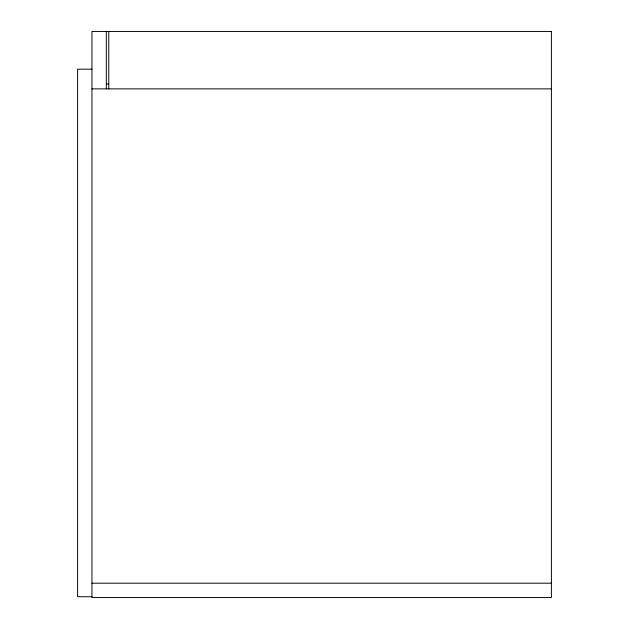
<?xml version="1.0" encoding="UTF-8"?>
<svg xmlns="http://www.w3.org/2000/svg" width="629" height="629" viewBox="0 0 629 629"><rect width="100%" height="100%" fill="white"/><g stroke="black" fill="none" stroke-linecap="round" stroke-linejoin="round"><path stroke-width="0.94" d="M91.96 69.19L77.603 69.19L77.603 596.732L91.96 596.732M106.317 83.956L108.778 83.956M91.96 88.878L551.397 88.878M91.96 583.193L551.397 583.193M108.778 31.45L108.778 88.878M106.317 31.45L106.317 88.878M551.397 31.45L91.96 31.45L91.96 597.55L551.397 597.55L551.397 31.45"/></g></svg>
